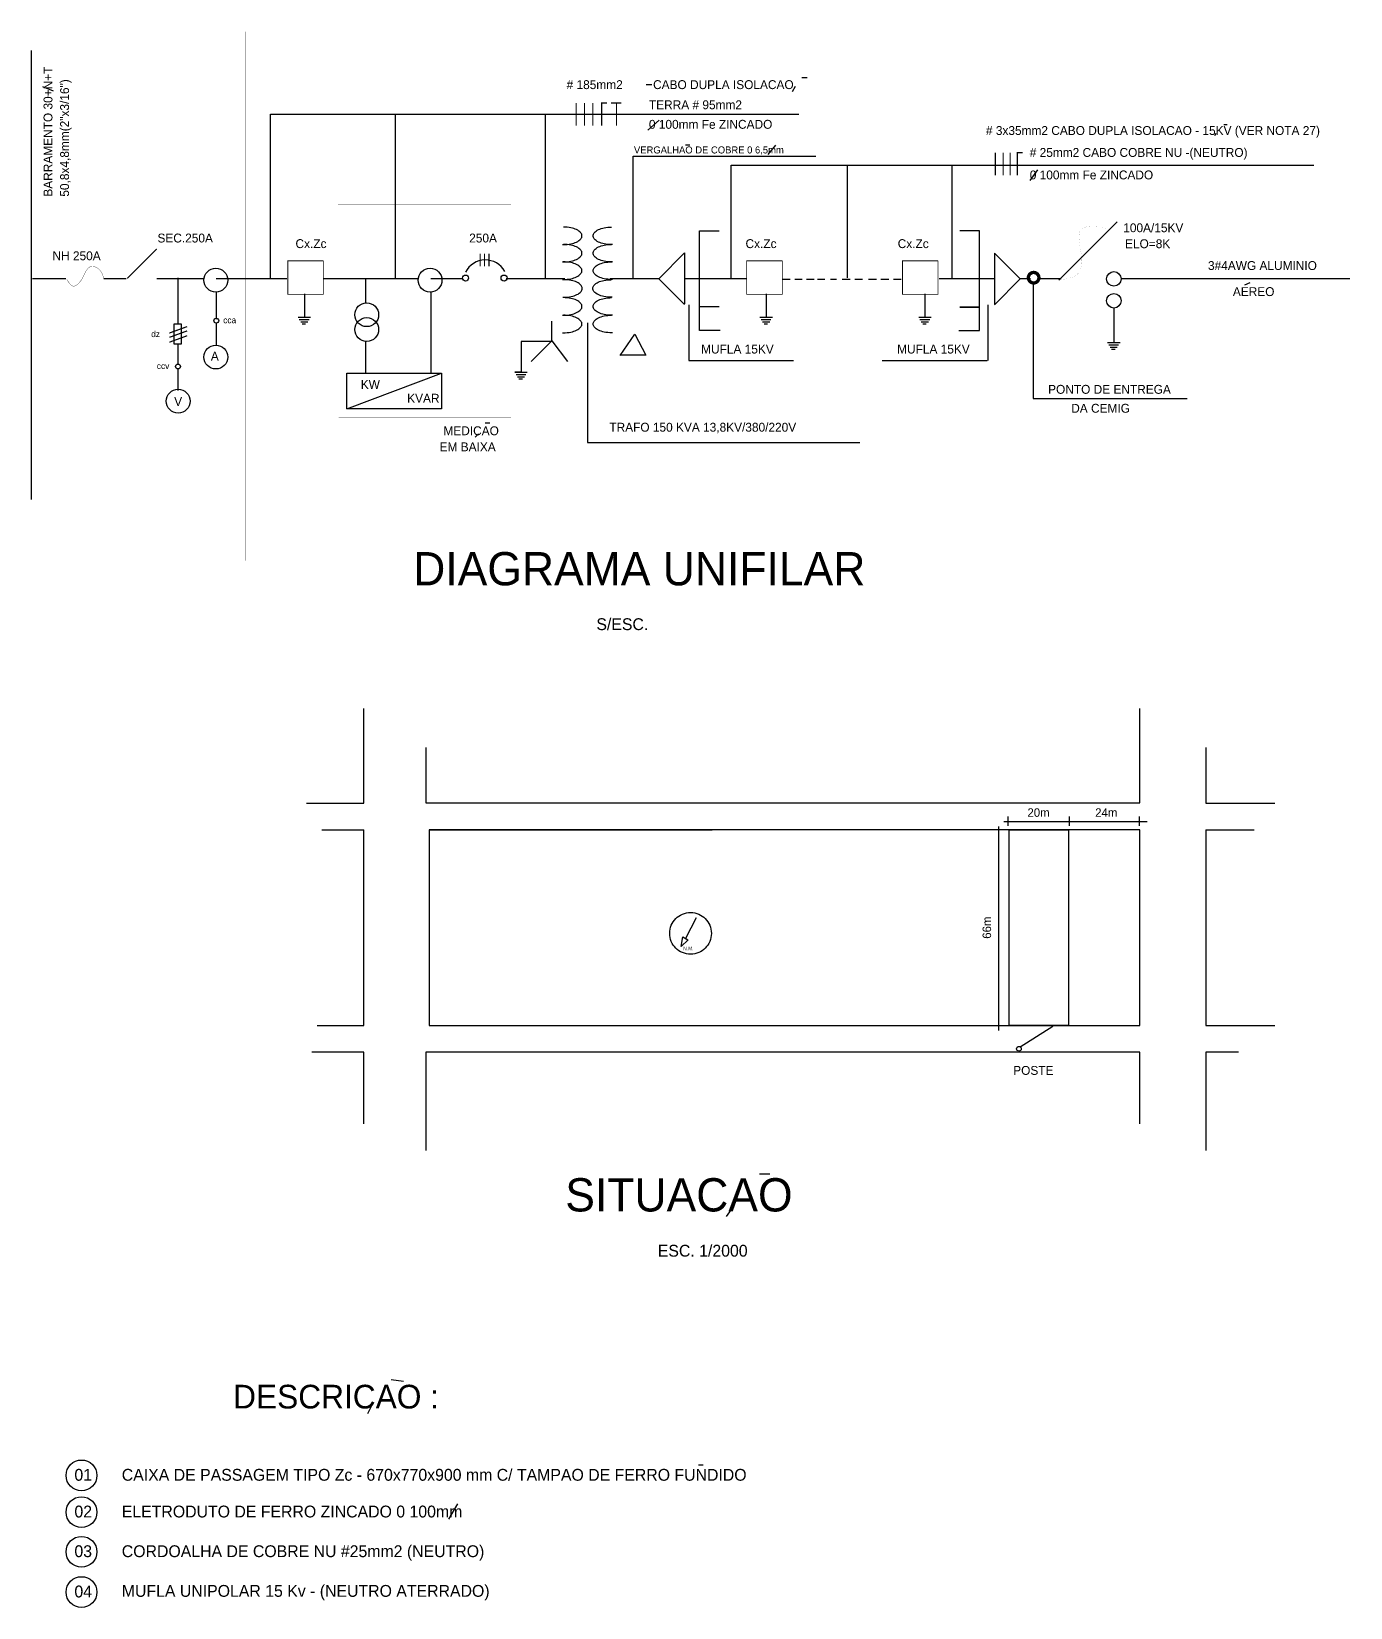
# Model space of a CAD drawing. Extents: x 0.013 to 0.842, y 0.009 to 0.544.
# Drawn here: x 0.4974 to 0.7201, y 0.2773 to 0.5434 of the extents above; entities that cross this region are included whole.
import ezdxf

# ---------------------------------------------------------------- set-up
doc = ezdxf.new("R2010")
doc.units = 0
doc.header["$LTSCALE"] = 250
doc.header["$MEASUREMENT"] = 0
doc.linetypes.add('DASHED', pattern=[0.75, 0.5, -0.25])
doc.layers.add('DETALHES-DIVERSOS', color=7, linetype='CONTINUOUS')
doc.styles.add('ROMANS', font='TXT', dxfattribs={"height": 100})

msp = doc.modelspace()

# ---------------------------------------------------------------- linework, layer by layer
at = {"layer": 'DETALHES-DIVERSOS'}
for p, q in [((0.6274377105661698, 0.5356328577541063), (0.6283377105661694, 0.5356328577541063)), ((0.4992231949421548, 0.5341260739862919), (0.5009990917893175, 0.5334000000000015)), ((0.6011377105661686, 0.5344328577541092), (0.6021377105661686, 0.5344328577541092)), ((0.6263377105661694, 0.5341328577541062), (0.6258377105661694, 0.5332328577541048)), ((0.537737710566169, 0.5017328577541048), (0.537737710566169, 0.5294328577541092)), ((0.537737710566169, 0.5294328577541092), (0.6269377105661698, 0.5294328577541092)), ((0.5588377105661694, 0.5017328577541048), (0.5588377105661694, 0.5294328577541092)), ((0.5841377105661686, 0.5017328577541048), (0.5841377105661686, 0.5294328577541092)), ((0.6033377105661694, 0.5284328577541092), (0.6014377105661697, 0.5267328577541048)), ((0.6986949870331629, 0.5277269003715993), (0.6992922534964837, 0.5277269003715993)), ((0.6077891640314611, 0.5242655134669912), (0.6085379796624002, 0.5242655134669912)), ((0.622982890967236, 0.5242276760766544), (0.6217116458263391, 0.5226385056824947)), ((0.6973670544903472, 0.5261678730470959), (0.6971366369715034, 0.5258011722538649)), ((0.5989377105661697, 0.5171328577541062), (0.5989377105661697, 0.5223365062770536)), ((0.5989377105661697, 0.5223365062770536), (0.6298000742908153, 0.5223365062770536)), ((0.6155377105661701, 0.5018328577541034), (0.6155377105661701, 0.5208328577541034)), ((0.6155377105661701, 0.5208328577541034), (0.7139377105661697, 0.5208328577541034)), ((0.6351377105661686, 0.5018328577541034), (0.6351377105661686, 0.5208328577541034)), ((0.6528377105661693, 0.5018328577541034), (0.6528377105661693, 0.5208328577541034)), ((0.6672377105661691, 0.5200328577541077), (0.6659377105661698, 0.5182328577541048)), ((0.5989377105661697, 0.5018328577541034), (0.5989377105661697, 0.5171328577541062)), ((0.6708457274173253, 0.5013949877441847), (0.6807240557484912, 0.5112649736611202)), ((0.610185501549664, 0.5097735010895631), (0.6135022218944814, 0.5097735010895631)), ((0.610185501549664, 0.4968952426050674), (0.610185501549664, 0.5097735010895631)), ((0.6574256240175801, 0.5097401377256174), (0.6541089036727628, 0.5097401377256174)), ((0.6574256240175801, 0.4968618792411217), (0.6574256240175801, 0.5097401377256174)), ((0.6032756674979591, 0.5016662036498456), (0.6076518957307053, 0.5060368043272246)), ((0.6076518957307053, 0.5060368043272246), (0.6076518957307053, 0.4973956930643108)), ((0.664335458069285, 0.5016328402858926), (0.6599592298365388, 0.5060034409632718)), ((0.6599592298365388, 0.5060034409632718), (0.6599592298365388, 0.4973623297003578)), ((0.5220726173787189, 0.5017916870606932), (0.5220726173787189, 0.4939654010337108)), ((0.5537784837853542, 0.5015846891494512), (0.5537784837853542, 0.4975328577541077)), ((0.6032756674979591, 0.5016662036498456), (0.6076518957307053, 0.4972956029724592)), ((0.664335458069285, 0.5016328402858926), (0.6599592298365388, 0.4972622396085135)), ((0.6665377105661702, 0.5006328577541063), (0.6665377105661702, 0.4814328577541092)), ((0.702237710566169, 0.5006328577541063), (0.7031377105661687, 0.5010328577541077)), ((0.5285525260899631, 0.4995046136102392), (0.5285525260899631, 0.4948511462428505)), ((0.5434321628629369, 0.4991328577541063), (0.5434321628629369, 0.4951786274215701)), ((0.5647941987124504, 0.4994088101895541), (0.5647941987124504, 0.4857271470326232)), ((0.6214321628629369, 0.4991328577541063), (0.6214321628629369, 0.4951786274215701)), ((0.6482321628629379, 0.4991328577541063), (0.6482321628629379, 0.4951786274215701)), ((0.5423778639122065, 0.4951786274215701), (0.5444791402931769, 0.4951786274215701)), ((0.6083377105661694, 0.4972328577541048), (0.6083377105661694, 0.4878328577541033)), ((0.6135022218944814, 0.4968952426050674), (0.610185501549664, 0.4968952426050674)), ((0.610185501549664, 0.4929250022950801), (0.610185501549664, 0.4968952426050674)), ((0.6203778639122066, 0.4951786274215701), (0.622479140293177, 0.4951786274215701)), ((0.6471778639122059, 0.4951786274215701), (0.649279140293178, 0.4951786274215701)), ((0.6574256240175801, 0.4968618792411217), (0.6541089036727628, 0.4968618792411217)), ((0.6541089036727628, 0.4968618792411217), (0.6574256240175801, 0.4968618792411217)), ((0.6574256240175801, 0.4928916389311344), (0.6574256240175801, 0.4968618792411217)), ((0.6588377105661694, 0.4972328577541048), (0.6588377105661694, 0.4878328577541033)), ((0.6801321628629377, 0.4966858512361796), (0.6801321628629377, 0.4908786274215673)), ((0.5220726173787189, 0.4939654010337108), (0.5213789933476565, 0.4939654010337108)), ((0.5213789933476565, 0.4939654010337108), (0.5213789933476565, 0.4906471615189003)), ((0.5227114816178564, 0.4939654010337108), (0.5219448445308917, 0.4939654010337108)), ((0.5227114816178564, 0.4906471615189003), (0.5227114816178564, 0.4939654010337108)), ((0.5285525260899631, 0.4942165825109333), (0.5285525260899631, 0.4904753005081657)), ((0.5425828664859601, 0.4947915323722119), (0.5442375301169687, 0.4947915323722119)), ((0.5428098336211861, 0.4944044373228608), (0.5440178845022329, 0.4944044373228608)), ((0.5430660868383784, 0.494070368992594), (0.5436444869571825, 0.494070368992594)), ((0.5852202657923554, 0.4912549145028606), (0.5852202657923554, 0.4945202737066866)), ((0.5912377105661689, 0.4942328577541048), (0.5912377105661689, 0.4740328577541078)), ((0.6136404185755164, 0.4929250022950801), (0.610185501549664, 0.4929250022950801)), ((0.6205828664859601, 0.4947915323722119), (0.6222375301169687, 0.4947915323722119)), ((0.6208098336211861, 0.4944044373228608), (0.6220178845022328, 0.4944044373228608)), ((0.6210660868383785, 0.494070368992594), (0.6216444869571824, 0.494070368992594)), ((0.6473828664859593, 0.4947915323722119), (0.649037530116968, 0.4947915323722119)), ((0.6476098336211872, 0.4944044373228608), (0.6488178845022321, 0.4944044373228608)), ((0.6478660868383778, 0.494070368992594), (0.6484444869571817, 0.494070368992594)), ((0.6539707069917277, 0.4928916389311344), (0.6574256240175801, 0.4928916389311344)), ((0.5213789933476565, 0.4906471615189003), (0.5227114816178564, 0.4906471615189003)), ((0.5220726173787189, 0.4906603815966446), (0.5220726173787189, 0.4872892617708349)), ((0.5537784837853542, 0.4910679408432843), (0.5537784837853542, 0.4857271470326232)), ((0.5852377639321731, 0.4910858512361811), (0.5800321628629372, 0.4910858512361811)), ((0.5800321628629372, 0.4910858512361811), (0.5800321628629372, 0.4858786274215673)), ((0.5817338923730658, 0.487698713588572), (0.5852202657923554, 0.4911888141141171)), ((0.5852202657923554, 0.4911888141141171), (0.5878852423327535, 0.487698713588572)), ((0.5967649735657797, 0.4887038100899008), (0.5992291642024502, 0.4922732310819338)), ((0.5992291642024502, 0.4922732310819338), (0.6010875832905769, 0.4887813136919577)), ((0.6790778639122055, 0.4908786274215673), (0.6811791402931777, 0.4908786274215673)), ((0.679282866485959, 0.4904915323722162), (0.6809375301169676, 0.4904915323722162)), ((0.6795098336211868, 0.4901044373228579), (0.6807178845022318, 0.4901044373228579)), ((0.6797660868383774, 0.4897703689925911), (0.6803444869571813, 0.4897703689925911)), ((0.5967649735657797, 0.4887831305563887), (0.6010909971279343, 0.4887831305563887)), ((0.6083377105661694, 0.4878328577541033), (0.6260377105661701, 0.4878328577541033)), ((0.6410377105661702, 0.4878328577541033), (0.658737710566169, 0.4878328577541033)), ((0.5220726173787189, 0.4865621574946781), (0.5220726173787189, 0.482794435336422)), ((0.5505921199634686, 0.4857271470326232), (0.5666149780392425, 0.4857271470326232)), ((0.5505921199634686, 0.4796940280983618), (0.5505921199634686, 0.4857271470326232)), ((0.5505921199634686, 0.4796940280983618), (0.5666149780392425, 0.4857271470326232)), ((0.5666149780392425, 0.4857271470326232), (0.5666149780392425, 0.4796940280983618)), ((0.5800321628629372, 0.4858786274215673), (0.578977863912207, 0.4858786274215673)), ((0.578977863912207, 0.4858786274215673), (0.5810791402931773, 0.4858786274215673)), ((0.5791828664859605, 0.4854915323722162), (0.580837530116969, 0.4854915323722162)), ((0.5794098336211865, 0.4851044373228579), (0.5806178845022333, 0.4851044373228579)), ((0.5796660868383788, 0.4847703689925911), (0.580244486957181, 0.4847703689925911)), ((0.5666149780392425, 0.4796940280983618), (0.5505921199634686, 0.4796940280983618)), ((0.6665377105661702, 0.4814328577541092), (0.6925377105661701, 0.4814328577541092)), ((0.5739412327496266, 0.4773437671789871), (0.5747758860856229, 0.4773437671789871)), ((0.5728210401144752, 0.4754772266670334), (0.5722572830366536, 0.4749151434446758)), ((0.5912377105661689, 0.4740328577541078), (0.6372377105661691, 0.4740328577541078)), ((0.5534621642157818, 0.4130898297677777), (0.5534621642157818, 0.4290898297677777)), ((0.6845121642157811, 0.4131398297677733), (0.6845121642157811, 0.4290898297677777)), ((0.5639621642157818, 0.4224898297677792), (0.5639621642157818, 0.4131898297677763)), ((0.6956621642157825, 0.4224898297677792), (0.6956621642157825, 0.4130898297677777)), ((0.5438121642157822, 0.4130898297677777), (0.5534621642157818, 0.4130898297677777)), ((0.5639621642157818, 0.4131898297677763), (0.6845121642157811, 0.4131898297677763)), ((0.6956621642157825, 0.4130898297677777), (0.7073121642157822, 0.4130898297677777)), ((0.6615785371414951, 0.410000090133166), (0.6857760962635385, 0.410000090133166)), ((0.6622944412575308, 0.4092741908462195), (0.6622944412575308, 0.410881539267306)), ((0.6726392557342624, 0.4092741908462195), (0.6726392557342624, 0.410881539267306)), ((0.6844516736488695, 0.4092741908462195), (0.6844516736488695, 0.410881539267306)), ((0.5464121642157825, 0.4085898297677777), (0.5534621642157818, 0.4085898297677777)), ((0.5534621642157818, 0.3755898297677778), (0.5534621642157818, 0.4085898297677777)), ((0.6845121642157811, 0.4085898297677777), (0.564512164215781, 0.4085898297677777)), ((0.564512164215781, 0.4085898297677777), (0.6123121642157822, 0.4085898297677777)), ((0.564512164215781, 0.4085898297677777), (0.564512164215781, 0.3755898297677778)), ((0.6606836569964489, 0.4091445659735546), (0.6606836569964489, 0.374716199792907)), ((0.6624621642157819, 0.3755898297677778), (0.6624621642157819, 0.4086398297677734)), ((0.6724621642157818, 0.4086398297677734), (0.6724621642157818, 0.3755898297677778)), ((0.6845121642157811, 0.3755898297677778), (0.6845121642157811, 0.4085898297677777)), ((0.6956621642157825, 0.4085898297677777), (0.7038121642157822, 0.4085898297677777)), ((0.6956621642157825, 0.4085898297677777), (0.6956621642157825, 0.3755898297677778)), ((0.6096213341993498, 0.3937744085517843), (0.6078140966605515, 0.3902788306806834)), ((0.6070884885401066, 0.3889217757137231), (0.6082261229352571, 0.390025441426078)), ((0.607092164215781, 0.3889198297677794), (0.6073721642157817, 0.390519829767778)), ((0.6071569193737161, 0.3890077114548331), (0.6071321642157819, 0.388959829767773)), ((0.6073721642157817, 0.390519829767778), (0.6082121642157818, 0.3900398297677748)), ((0.5456121642157814, 0.3755898297677778), (0.5534621642157818, 0.3755898297677778)), ((0.564512164215781, 0.3755898297677778), (0.6192621642157811, 0.3755898297677778)), ((0.6192621642157811, 0.3755898297677778), (0.6845121642157811, 0.3755898297677778)), ((0.6724621642157818, 0.3755898297677778), (0.6624621642157819, 0.3755898297677778)), ((0.6956621642157825, 0.3755898297677778), (0.7073121642157822, 0.3755898297677778)), ((0.5534621642157818, 0.3710398297677748), (0.5447121642157818, 0.3710398297677748)), ((0.5534621642157818, 0.3589398297677763), (0.5534621642157818, 0.3710398297677748)), ((0.6845121642157811, 0.3710898297677777), (0.5639621642157818, 0.3710898297677777)), ((0.5639621642157818, 0.3710898297677777), (0.5639621642157818, 0.3544398297677763)), ((0.6845121642157811, 0.3589398297677763), (0.6845121642157811, 0.3710898297677777)), ((0.6956621642157825, 0.3710398297677748), (0.6956621642157825, 0.3544398297677763)), ((0.7012121642157818, 0.3710398297677748), (0.6956621642157825, 0.3710398297677748)), ((0.6202686892404382, 0.3505265270301825), (0.6220651889812071, 0.3505265270301825)), ((0.6159776343473623, 0.3451051527397577), (0.614680162312363, 0.3433341704715567)), ((0.5581000000000004, 0.315800000000003), (0.5602000000000008, 0.3155000000000001)), ((0.555, 0.311800000000003), (0.5541000000000004, 0.3100000000000001)), ((0.6100000000000001, 0.3014000000000014), (0.6107999999999993, 0.3014000000000014)), ((0.5692999999999993, 0.2948000000000029), (0.5677999999999993, 0.2921999999999971))]:
    msp.add_line(p, q, dxfattribs=at)
at = {"layer": 'DETALHES-DIVERSOS', "linetype": 'DASHED'}
msp.add_line((0.6643121642157821, 0.3719398297677763), (0.6698121642157822, 0.3754398297677763), dxfattribs=at)
at = {"layer": 'DETALHES-DIVERSOS', "linetype": 'DASHED', "const_width": 2e-05}
msp.add_lwpolyline([(0.467697325625748, 0.5433915706729823), (0.5334414909370572, 0.5433915706729823), (0.5334414909370572, 0.4540712096279967), (0.467697325625748, 0.4540712096279967)], close=True, dxfattribs=at)
at = {"layer": 'DETALHES-DIVERSOS'}
for points, const_width in [([(0.497318655959125, 0.5402420648466869), (0.497318655959125, 0.4643328577541033)], 0.0002), ([(0.5893377105661693, 0.5275328577541077), (0.5893377105661693, 0.5313328577541033)], 0.0002), ([(0.590737710566169, 0.5275328577541077), (0.590737710566169, 0.5313328577541033)], 0.0002), ([(0.5921377105661686, 0.5275328577541077), (0.5921377105661686, 0.5313328577541033)], 0.0002), ([(0.5936377105661687, 0.5313328577541033), (0.5935377105661701, 0.5313328577541033), (0.5945377105661701, 0.5313328577541033)], 0.0002), ([(0.5936377105661687, 0.5275328577541077), (0.5936377105661687, 0.5313328577541033)], 0.0002), ([(0.5952377105661689, 0.5313328577541033), (0.5969377105661697, 0.5313328577541033)], 0.0002), ([(0.5961377105661686, 0.5275328577541077), (0.5961377105661686, 0.5313328577541033)], 0.0002), ([(0.6601377105661687, 0.5191328577541062), (0.6601377105661687, 0.5229328577541091)], 0.0002), ([(0.6614377105661697, 0.5191328577541062), (0.6614377105661697, 0.5229328577541091)], 0.0002), ([(0.6626377105661687, 0.5191328577541062), (0.6626377105661687, 0.5229328577541091)], 0.0002), ([(0.6638377105661695, 0.5229328577541091), (0.663737710566169, 0.5229328577541091), (0.664737710566169, 0.5229328577541091)], 0.0002), ([(0.6638377105661695, 0.5191328577541062), (0.6638377105661695, 0.5229328577541091)], 0.0002), ([(0.6708856496337867, 0.5015106437290524), (0.6717342306528318, 0.5015871547561473), (0.6724345068755684, 0.5017052861254488), (0.6730028526485913, 0.5018605764977038), (0.6734556423184986, 0.5020485645336449), (0.6738092502318832, 0.5022647888940119), (0.6740800507353416, 0.5025047882395594), (0.6742844181754699, 0.5027641012310051), (0.6744387268988631, 0.5030382665291037), (0.6745570120597458, 0.503323886362814), (0.6746439520428612, 0.5036218172339796), (0.674701886040577, 0.5039339792126557), (0.6747331532452664, 0.5042622923688977), (0.6747400928493008, 0.504608676772783), (0.6747250440450481, 0.5049750524943594), (0.6746903460248814, 0.5053633396036966), (0.6746383379811705, 0.5057754581708505), (0.67457215183259, 0.5062114176079268), (0.674498090403029, 0.506663584695234), (0.6744232492426764, 0.5071224155551026), (0.6743547239017245, 0.5075783663098774), (0.6742996099303674, 0.5080218930819028), (0.6742650028787921, 0.508443451993524), (0.6742579982971929, 0.5088334991670782), (0.6742856917357605, 0.5091824907249175), (0.6743539116821522, 0.5094830805166348), (0.6744634183738891, 0.5097367133008156), (0.6746137049859554, 0.5099470315633299), (0.6748042646933392, 0.5101176777900183), (0.6750345906710264, 0.5102522944667363), (0.6753041760940033, 0.5103545240793319), (0.6756125141372578, 0.5104280091136607), (0.6759590979757722, 0.5104763920555707), (0.676341822336417, 0.510502280059016), (0.6767521881535777, 0.5105041389503749), (0.677180097913517, 0.5104793992241176), (0.6776154541025043, 0.5104254913747281), (0.6780481592068046, 0.510339845896684), (0.6784681157126853, 0.5102198932844549), (0.678865226106409, 0.510063064032518), (0.6792293928742457, 0.5098667886353578)], 8.000000000000001e-06), ([(0.5135286534676707, 0.5017007834190518), (0.5185002428272838, 0.50667281722786)], 0.0002), ([(0.5731228642674088, 0.5058924870781412), (0.5731228642674088, 0.5037504221850687)], 0.0002), ([(0.5738512279621264, 0.5058924870781412), (0.5738512279621264, 0.5037504221850687)], 0.0002), ([(0.5746016632839565, 0.5058924870781412), (0.5746016632839565, 0.5037504221850687)], 0.0002), ([(0.5033089228712669, 0.5015644534597814), (0.5035071985030755, 0.5012326295132589), (0.5036889085140193, 0.50096232947299), (0.5038572103200859, 0.5007496689375621), (0.5040152613372612, 0.5005907635055555), (0.5041662189815342, 0.500481728775565), (0.504313240668891, 0.5004186803461781), (0.5044594838153208, 0.5003977338159749), (0.5046081058368073, 0.5004150047835502), (0.5047613954995086, 0.5004667210983317), (0.5049181669702522, 0.5005495596131441), (0.5050763657660301, 0.5006603094316597), (0.5052339374038366, 0.5007957596575506), (0.5053888274006695, 0.500952699394482), (0.5055389812735211, 0.501127917746133), (0.5056823445393857, 0.5013182038161613), (0.505816862715259, 0.5015203467082537), (0.5059411445196657, 0.5017310415486136), (0.5060564514772578, 0.5019466075536475), (0.5061647083142234, 0.5021632699623079), (0.5062678397567416, 0.5023772540135396), (0.5063677705309984, 0.5025847849462953), (0.50646642536318, 0.502782087999527), (0.5065657289794672, 0.5029653884121799), (0.5066676061060462, 0.5031309114231991), (0.5067735633637859, 0.5032756445331107), (0.5068834349523058, 0.5033996242887006), (0.5069966369659069, 0.5035036494983215), (0.507112585498895, 0.5035885189703259), (0.5072306966455744, 0.5036550315130662), (0.5073503865002458, 0.5037039859349098), (0.5074710711572152, 0.5037361810442017), (0.507592166710785, 0.503752415649302), (0.5077132820883143, 0.5037534037178047), (0.5078347975493762, 0.5037395198542872), (0.5079572861865982, 0.5037110538225607), (0.5080813210926081, 0.5036682953864439), (0.5082074753600355, 0.5036115343097408), (0.5083363220815064, 0.503541060356285), (0.5084684343496483, 0.5034571632898733), (0.5086043852570911, 0.5033601328743317), (0.5087440090034506, 0.5032493895820299), (0.5088841842163001, 0.5031208767195494), (0.5090210506302046, 0.5029696683020448), (0.5091507479797256, 0.5027908383446483), (0.5092694159994299, 0.5025794608625075), (0.5093731944238771, 0.5023306098707617), (0.5094582229876323, 0.5020393593845657), (0.5095206414252608, 0.5017007834190518)], 5e-05), ([(0.5405538836253709, 0.5046836686059615), (0.5466566490598361, 0.5046836686059615)], 0.000128), ([(0.5406423295012319, 0.5046836686059615), (0.5406423295012319, 0.4990252420801335), (0.5466566490598361, 0.4990252420801335), (0.5466566490598361, 0.5046836686059615)], 0.000128), ([(0.6180528863313066, 0.5046836686059615), (0.6241556517657719, 0.5046836686059615)], 0.000128), ([(0.6181413322071676, 0.5046836686059615), (0.6181413322071676, 0.4990252420801335), (0.6241556517657719, 0.4990252420801335), (0.6241556517657719, 0.5046836686059615)], 0.000128), ([(0.6443516464253354, 0.5046836686059615), (0.6504544118598006, 0.5046836686059615)], 0.000128), ([(0.6444400923011964, 0.5046836686059615), (0.6444400923011964, 0.4990252420801335), (0.6504544118598006, 0.4990252420801335), (0.6504544118598006, 0.5046836686059615)], 0.000128), ([(0.5031760518861538, 0.501679741642889), (0.4975151373190803, 0.501679741642889)], 0.0002), ([(0.5133957824825593, 0.501679741642889), (0.5095206414252608, 0.501679741642889)], 0.0002), ([(0.5264993887541569, 0.501679741642889), (0.5185002428272838, 0.501679741642889)], 0.0002), ([(0.5404777815884009, 0.501679741642889), (0.5285049678857177, 0.501679741642889)], 0.0002), ([(0.5628060256948957, 0.501679741642889), (0.5466158223693601, 0.501679741642889)], 0.0002), ([(0.5701431946072025, 0.501679741642889), (0.5647658385843316, 0.501679741642889)], 0.0002), ([(0.5874362887012703, 0.501679741642889), (0.5774930464357112, 0.501679741642889)], 0.0002), ([(0.6032446056229946, 0.501679741642889), (0.5950215098289591, 0.501679741642889)], 0.0002), ([(0.6181391114177023, 0.501679741642889), (0.6075747682953971, 0.501679741642889)], 0.0002), ([(0.6241148250752958, 0.5015713141570813), (0.6255121026514499, 0.5015713141570813)], 0.0002), ([(0.626210741439525, 0.5015713141570813), (0.6275082134745245, 0.5015713141570813)], 0.0002), ([(0.6282068522626014, 0.5015713141570813), (0.6295542270681782, 0.5015713141570813)], 0.0002), ([(0.6300532547739477, 0.5015713141570813), (0.6313507268089471, 0.5015713141570813)], 0.0002), ([(0.6322489766793316, 0.5015713141570813), (0.6333468376320234, 0.5015713141570813)], 0.0002), ([(0.6342450875024079, 0.5015713141570813), (0.6356423650785619, 0.5015713141570813)], 0.0002), ([(0.6363410038666371, 0.5015713141570813), (0.6377382814427911, 0.5015713141570813)], 0.0002), ([(0.6386864340837528, 0.5015713141570813), (0.6400837116599051, 0.5015713141570813)], 0.0002), ([(0.640782350447982, 0.5015713141570813), (0.6421796280241361, 0.5015713141570813)], 0.0002), ([(0.6428782668122132, 0.5015713141570813), (0.6442755443883653, 0.5015713141570813)], 0.0002), ([(0.6599592298365388, 0.501679741642889), (0.6506131962516338, 0.501679741642889)], 0.0002), ([(0.6660859493623831, 0.501679741642889), (0.6641511958279062, 0.501679741642889)], 0.0002), ([(0.6712729432704728, 0.501679741642889), (0.6671915228106555, 0.501679741642889)], 0.0002), ([(0.720000604579691, 0.501679741642889), (0.6814024278621983, 0.501679741642889)], 0.0002), ([(0.5206306095246691, 0.4924847523259087), (0.5236423980805975, 0.4935820187790159)], 0.0002), ([(0.5206306095246691, 0.4917576480497519), (0.5236423980805975, 0.4928549145028592)], 0.0002), ([(0.5206306095246691, 0.4909380032293557), (0.5236423980805975, 0.492035269682463)], 0.0002), ([(0.6624621642157819, 0.4085898297677777), (0.6725121642157811, 0.4085898297677777), (0.6725121642157811, 0.3755398297677748), (0.6624121642157825, 0.3755398297677748), (0.6624121642157825, 0.4084398297677763)], 0.0002)]:
    msp.add_lwpolyline(points, dxfattribs=dict(at, const_width=const_width))
at = {"layer": 'DETALHES-DIVERSOS', "linetype": 'DASHED', "const_width": 2e-05}
msp.add_lwpolyline([(0.549237710566169, 0.5139328577541091), (0.549237710566169, 0.4782328577541048), (0.5783377105661693, 0.4782328577541048), (0.5783377105661693, 0.5141328577541063), (0.5491377105661687, 0.5141328577541063)], dxfattribs=at)
at = {"layer": 'DETALHES-DIVERSOS'}
for points in [[(0.587053887626411, 0.5074277405882313, 0.005050008741916629), (0.5871867748483856, 0.5074263983907368, 0.04850005631843128), (0.5884541437415974, 0.5075496231722937, 0.06226451759779585), (0.5893976345813008, 0.507860419953533, 0.1028509870777643), (0.5901272045635797, 0.5084122459999053, 0.1815172182448648), (0.5903134026671778, 0.5089082406967864, 0.1815172182447799), (0.5901272045635797, 0.5094042353936675, 0.1028509870777401), (0.5893976345813008, 0.5099560614400398, 0.06226451759776132), (0.5884541437415974, 0.5102668582212792, 0.04850005631845146), (0.5871867748483856, 0.5103900830028361, 0.04850005631844593)], [(0.5954538136743941, 0.5074277405882313, -0.005050008741916629), (0.5953209264524212, 0.5074263983907368, -0.04850005631843128), (0.5940535575592094, 0.5075496231722937, -0.06226451759779585), (0.5931100667195061, 0.507860419953533, -0.1028509870777643), (0.5923804967372254, 0.5084122459999053, -0.1815172182448648), (0.5921942986336272, 0.5089082406967864, -0.1815172182447799), (0.5923804967372254, 0.5094042353936675, -0.1028509870777401), (0.5931100667195061, 0.5099560614400398, -0.06226451759776132), (0.5940535575592094, 0.5102668582212792, -0.04850005631845146), (0.5953209264524212, 0.5103900830028361, -0.04850005631844593)], [(0.587053887626411, 0.5045001984714036, 0.005050008741916629), (0.5871867748483856, 0.5044988562739091, 0.04850005631843128), (0.5884541437415974, 0.504622081055466, 0.06226451759779585), (0.5893976345813008, 0.504932877836698, 0.1028509870777643), (0.5901272045635797, 0.5054847038830776, 0.1815172182448648), (0.5903134026671778, 0.5059806985799588, 0.1815172182447799), (0.5901272045635797, 0.5064766932768399, 0.1028509870777401), (0.5893976345813008, 0.5070285193232121, 0.06226451759776132), (0.5884541437415974, 0.5073393161044443, 0.04850005631845146), (0.5871867748483856, 0.5074625408860084, 0.04850005631844593)], [(0.5954538136743941, 0.5045001984714036, -0.005050008741916629), (0.5953209264524212, 0.5044988562739091, -0.04850005631843128), (0.5940535575592094, 0.504622081055466, -0.06226451759779585), (0.5931100667195061, 0.504932877836698, -0.1028509870777643), (0.5923804967372254, 0.5054847038830776, -0.1815172182448648), (0.5921942986336272, 0.5059806985799588, -0.1815172182447799), (0.5923804967372254, 0.5064766932768399, -0.1028509870777401), (0.5931100667195061, 0.5070285193232121, -0.06226451759776132), (0.5940535575592094, 0.5073393161044443, -0.04850005631845146), (0.5953209264524212, 0.5074625408860084, -0.04850005631844593)], [(0.587053887626411, 0.5015365138593043, 0.005050008741916629), (0.5871867748483856, 0.5015351716618097, 0.04850005631843128), (0.5884541437415974, 0.501658396443374, 0.06226451759779585), (0.5893976345813008, 0.501969193224606, 0.1028509870777643), (0.5901272045635797, 0.5025210192709783, 0.1815172182448648), (0.5903134026671778, 0.5030170139678595, 0.1815172182447799), (0.5901272045635797, 0.5035130086647406, 0.1028509870777401), (0.5893976345813008, 0.5040648347111129, 0.06226451759776132), (0.5884541437415974, 0.5043756314923521, 0.04850005631845146), (0.5871867748483856, 0.5044988562739091, 0.04850005631844593)], [(0.5871867748483856, 0.5044988562739091, 0.003813213818943392), (0.5870864296645505, 0.5044980909875013, 0.06226451759773807)], [(0.5954538136743941, 0.5015365138593043, -0.005050008741916629), (0.5953209264524212, 0.5015351716618097, -0.04850005631843128), (0.5940535575592094, 0.501658396443374, -0.06226451759779585), (0.5931100667195061, 0.501969193224606, -0.1028509870777643), (0.5923804967372254, 0.5025210192709783, -0.1815172182448648), (0.5921942986336272, 0.5030170139678595, -0.1815172182447799), (0.5923804967372254, 0.5035130086647406, -0.1028509870777401), (0.5931100667195061, 0.5040648347111129, -0.06226451759776132), (0.5940535575592094, 0.5043756314923521, -0.04850005631845146), (0.5953209264524212, 0.5044988562739091, -0.04850005631844593)], [(0.5953209264524212, 0.5044988562739091, -0.003813213818943392), (0.5954212716362564, 0.5044980909875013, -0.06226451759773807)], [(0.5871037903969882, 0.4985366867519406, 0.005050008741916629), (0.5872366776189629, 0.4985353445544461, 0.04850005631843128), (0.5885040465121729, 0.498658569336003, 0.06226451759779585), (0.5894475373518763, 0.4989693661172351, 0.1028509870777643), (0.5901771073341571, 0.4995211921636074, 0.1815172182448648), (0.5903633054377552, 0.5000171868604958, 0.1815172182447799), (0.5901771073341571, 0.5005131815573768, 0.1028509870777401), (0.5894475373518763, 0.5010650076037492, 0.06226451759776132), (0.5885040465121747, 0.5013758043849812, 0.04850005631845146), (0.5872366776189629, 0.5014990291665381, 0.04850005631844593)], [(0.5954039109038186, 0.4985366867519406, -0.005050008741916629), (0.5952710236818439, 0.4985353445544461, -0.04850005631843128), (0.594003654788632, 0.498658569336003, -0.06226451759779585), (0.5930601639489287, 0.4989693661172351, -0.1028509870777643), (0.5923305939666498, 0.4995211921636074, -0.1815172182448648), (0.5921443958630517, 0.5000171868604958, -0.1815172182447799), (0.5923305939666498, 0.5005131815573768, -0.1028509870777401), (0.5930601639489287, 0.5010650076037492, -0.06226451759776132), (0.594003654788632, 0.5013758043849812, -0.04850005631845146), (0.5952710236818439, 0.5014965290902474, -0.04850005631844593)], [(0.587053887626411, 0.495500717149298, 0.005050008741916629), (0.5871867748483856, 0.4954993749518035, 0.04850005631843128), (0.5884541437415974, 0.4956225997333677, 0.06226451759779585), (0.5893976345813008, 0.4959333965145998, 0.1028509870777643), (0.5901272045635797, 0.4964852225609721, 0.1815172182448648), (0.5903134026671778, 0.4969812172578532, 0.1815172182447799), (0.5901272045635797, 0.4974772119547415, 0.1028509870777401), (0.5893976345813008, 0.4980290380011139, 0.06226451759776132), (0.5884541437415974, 0.4983398347823459, 0.04850005631845146), (0.5871867748483856, 0.4984630595639028, 0.04850005631844593)], [(0.5954538136743941, 0.495500717149298, -0.005050008741916629), (0.5953209264524212, 0.4954993749518035, -0.04850005631843128), (0.5940535575592094, 0.4956225997333677, -0.06226451759779585), (0.5931100667195061, 0.4959333965145998, -0.1028509870777643), (0.5923804967372254, 0.4964852225609721, -0.1815172182448648), (0.5921942986336272, 0.4969812172578532, -0.1815172182447799), (0.5923804967372254, 0.4974772119547415, -0.1028509870777401), (0.5931100667195061, 0.4980290380011139, -0.06226451759776132), (0.5940535575592094, 0.4983398347823459, -0.04850005631845146), (0.5953209264524212, 0.4984630595639028, -0.04850005631844593)], [(0.587053887626411, 0.492537032537206, 0.005050008741916629), (0.5871867748483856, 0.4925356903397115, 0.04850005631843128), (0.5884541437415974, 0.4926589151212684, 0.06226451759779585), (0.5893976345813008, 0.4929697119025004, 0.1028509870777643), (0.5901272045635797, 0.4935215379488727, 0.1815172182448648), (0.5903134026671778, 0.4940175326457611, 0.1815172182447799), (0.5901272045635797, 0.4945135273426423, 0.1028509870777401), (0.5893976345813008, 0.4950653533890146, 0.06226451759776132), (0.5884541437415974, 0.4953761501702466, 0.04850005631845146), (0.5871867748483856, 0.4954993749518035, 0.04850005631844593)], [(0.5954538136743941, 0.492537032537206, -0.005050008741916629), (0.5953209264524212, 0.4925356903397115, -0.04850005631843128), (0.5940535575592094, 0.4926589151212684, -0.06226451759779585), (0.5931100667195061, 0.4929697119025004, -0.1028509870777643), (0.5923804967372254, 0.4935215379488727, -0.1815172182448648), (0.5921942986336272, 0.4940175326457611, -0.1815172182447799), (0.5923804967372254, 0.4945135273426423, -0.1028509870777401), (0.5931100667195061, 0.4950653533890146, -0.06226451759776132), (0.5940535575592094, 0.4953761501702466, -0.04850005631845146), (0.5953209264524212, 0.4954993749518035, -0.04850005631844593)]]:
    msp.add_lwpolyline(points, format="xyb", dxfattribs=at)
at = {"layer": 'DETALHES-DIVERSOS', "const_width": 0.0005647541799160181}
msp.add_lwpolyline([(0.6657064216057988, 0.5018330204695886, 1), (0.6674789194465521, 0.5018330204695886, 1)], format="xyb", close=True, dxfattribs=at)
at = {"layer": 'DETALHES-DIVERSOS'}
for centre, radius in [((0.5284796710638311, 0.5014198498343103), 0.002011039644753692), ((0.5646576402629399, 0.5014198498343103), 0.002011039644753692), ((0.5706508420307927, 0.5017682128810266), 0.000507647423590679), ((0.5771619720290219, 0.5017682128810266), 0.000507647423590679), ((0.6801359452675171, 0.5016333808369818), 0.001227701041522834), ((0.6801359452675171, 0.4979333808369847), 0.001227701041522834), ((0.5285525260899631, 0.4945735246101322), 0.0004093014385665709), ((0.5539605617180333, 0.4955845380782193), 0.002011039644753692), ((0.5539605617180333, 0.4930789804880333), 0.002011039644753692), ((0.5284796710638311, 0.4884377334855017), 0.002011039644753692), ((0.5220908706426944, 0.4868397791273892), 0.0004093014385665709), ((0.5221275352004159, 0.4809816096354698), 0.002011039644753692), ((0.6641121642157815, 0.3716398297677734), 0.0004), ((0.5057999999999993, 0.2995999999999985), 0.0026), ((0.5057999999999993, 0.2934000000000015), 0.0026), ((0.5057999999999993, 0.2866999999999971), 0.0026), ((0.5057999999999993, 0.2799000000000015), 0.0026)]:
    msp.add_circle(centre, radius, dxfattribs=at)
at = {"layer": 'DETALHES-DIVERSOS', "linetype": 'DASHED'}
msp.add_circle((0.6086521642157823, 0.3911198297677765), 0.00352227199404021, dxfattribs=at)
at = {"layer": 'DETALHES-DIVERSOS'}
msp.add_arc((0.5739946935383577, 0.5010914684339951), 0.003736718282375939, 28.45218741024268, 153.4908577643066, dxfattribs=at)

# ---------------------------------------------------------------- texts
at = {"layer": 'DETALHES-DIVERSOS', "style": 'ROMANS'}
for s, height, p in [('BARRAMENTO 30+N+T', 0.0015, (0.5008901860396109, 0.515517897675316)), ('50,8x4,8mm(2"x3/16")', 0.0015, (0.503690186039612, 0.515517897675316)), ('66m', 0.00144, (0.6594077734304866, 0.3902123154552464))]:
    msp.add_text(s, height=height, rotation=90, dxfattribs=at).set_placement(p)
for s, height, p in [('# 185mm2', 0.0015, (0.5877227504873827, 0.5336803822806615)), ('CABO DUPLA ISOLACAO', 0.0015, (0.6023227504873813, 0.5336803822806615)), ('TERRA # 95mm2', 0.0015, (0.6016227504873823, 0.5302803822806673)), ('0 100mm Fe ZINCADO', 0.0015, (0.6016227504873823, 0.5269803822806644)), ('# 3x35mm2 CABO DUPLA ISOLACAO - 15KV (VER NOTA 27)', 0.0015, (0.6585377105661702, 0.5259328577541091)), ('VERGALHAO DE COBRE 0 6,5mm', 0.0011907, (0.5990942292062537, 0.5228122531206026)), ('# 25mm2 CABO COBRE NU -(NEUTRO)', 0.0015, (0.6659377105661698, 0.5222328577541048)), ('0 100mm Fe ZINCADO', 0.0015, (0.6659377105661698, 0.5184328577541092)), ('100A/15KV', 0.0015, (0.6817269263050876, 0.5095181095367516)), ('SEC.250A', 0.0015, (0.5186227504873824, 0.5077803822806674)), ('Cx.Zc', 0.0015, (0.5419377105661697, 0.5068328577541034)), ('250A', 0.0015, (0.5712697904755041, 0.5077803822806674)), ('Cx.Zc', 0.0015, (0.6179377105661698, 0.5068328577541034)), ('Cx.Zc', 0.0015, (0.6436377105661686, 0.5068328577541034)), ('ELO=8K', 0.0015, (0.6820269263050869, 0.5068181095367545)), ('NH 250A', 0.0015, (0.5008988311673347, 0.5047794246318081)), ('3#4AWG ALUMINIO', 0.0015, (0.6960377105661701, 0.5031328577541062)), ('AEREO', 0.0015, (0.700237710566169, 0.4987328577541048)), ('cca', 0.00105, (0.5297298616163716, 0.4941425500755432)), ('dz', 0.00105, (0.5175682920764357, 0.4918034015586309)), ('MUFLA 15KV', 0.0015, (0.6104377105661698, 0.4890328577541077)), ('MUFLA 15KV', 0.0015, (0.6435377105661702, 0.4890328577541077)), ('ccv', 0.00105, (0.5185223575355176, 0.4864088045928002)), ('A', 0.0015, (0.5276398628911957, 0.4878312849585127)), ('KW', 0.0015, (0.5529620800026587, 0.4830651089638487)), ('V', 0.0015, (0.5214520064035587, 0.4801768599422576)), ('KVAR', 0.0015, (0.5607975076276452, 0.4807312173639221)), ('PONTO DE ENTREGA', 0.0015, (0.6690377105661701, 0.4822328577541048)), ('DA CEMIG', 0.0015, (0.6729377105661698, 0.4790328577541077)), ('MEDICAO', 0.0015, (0.5669200985995431, 0.4752361950417034)), ('TRAFO 150 KVA 13,8KV/380/220V', 0.0015, (0.5949377105661697, 0.4758328577541033)), ('EM BAIXA', 0.0015, (0.5662758047963198, 0.4725212270243064)), ('DIAGRAMA UNIFILAR', 0.005616000000000001, (0.5618136255439586, 0.4498882493780476)), ('S/ESC.', 0.002, (0.5927488197202365, 0.4423299146118225)), ('20m', 0.00144, (0.6655475095608018, 0.4108027273447224)), ('24m', 0.00144, (0.6769876573350704, 0.4108027273447224)), ('N.M.', 0.0006000000000000001, (0.6074121642157825, 0.3882798297677728)), ('POSTE ', 0.0015, (0.6631410654309712, 0.3672328577541048)), ('SITUACAO', 0.005616000000000001, (0.5874971706062807, 0.3441680651932257)), ('ESC. 1/2000', 0.002, (0.6031218640048666, 0.3365374454364574)), ('DESCRICAO :', 0.004, (0.5313999999999997, 0.3109000000000015)), ('01', 0.002, (0.5046000000000004, 0.2986999999999971)), ('CAIXA DE PASSAGEM TIPO Zc - 670x770x900 mm C/ TAMPAO DE FERRO FUNDIDO', 0.002, (0.5126000000000004, 0.2986999999999971)), ('02', 0.002, (0.5046000000000004, 0.2925)), ('ELETRODUTO DE FERRO ZINCADO 0 100mm', 0.002, (0.5126000000000004, 0.2925)), ('03', 0.002, (0.5046000000000004, 0.2858000000000029)), ('CORDOALHA DE COBRE NU #25mm2 (NEUTRO)', 0.002, (0.5126000000000004, 0.2858000000000029)), ('04', 0.002, (0.5046000000000004, 0.279)), ('MUFLA UNIPOLAR 15 Kv - (NEUTRO ATERRADO)', 0.002, (0.5126000000000004, 0.2790999999999986))]:
    msp.add_text(s, height=height, dxfattribs=at).set_placement(p)

doc.saveas('drawing.dxf')
